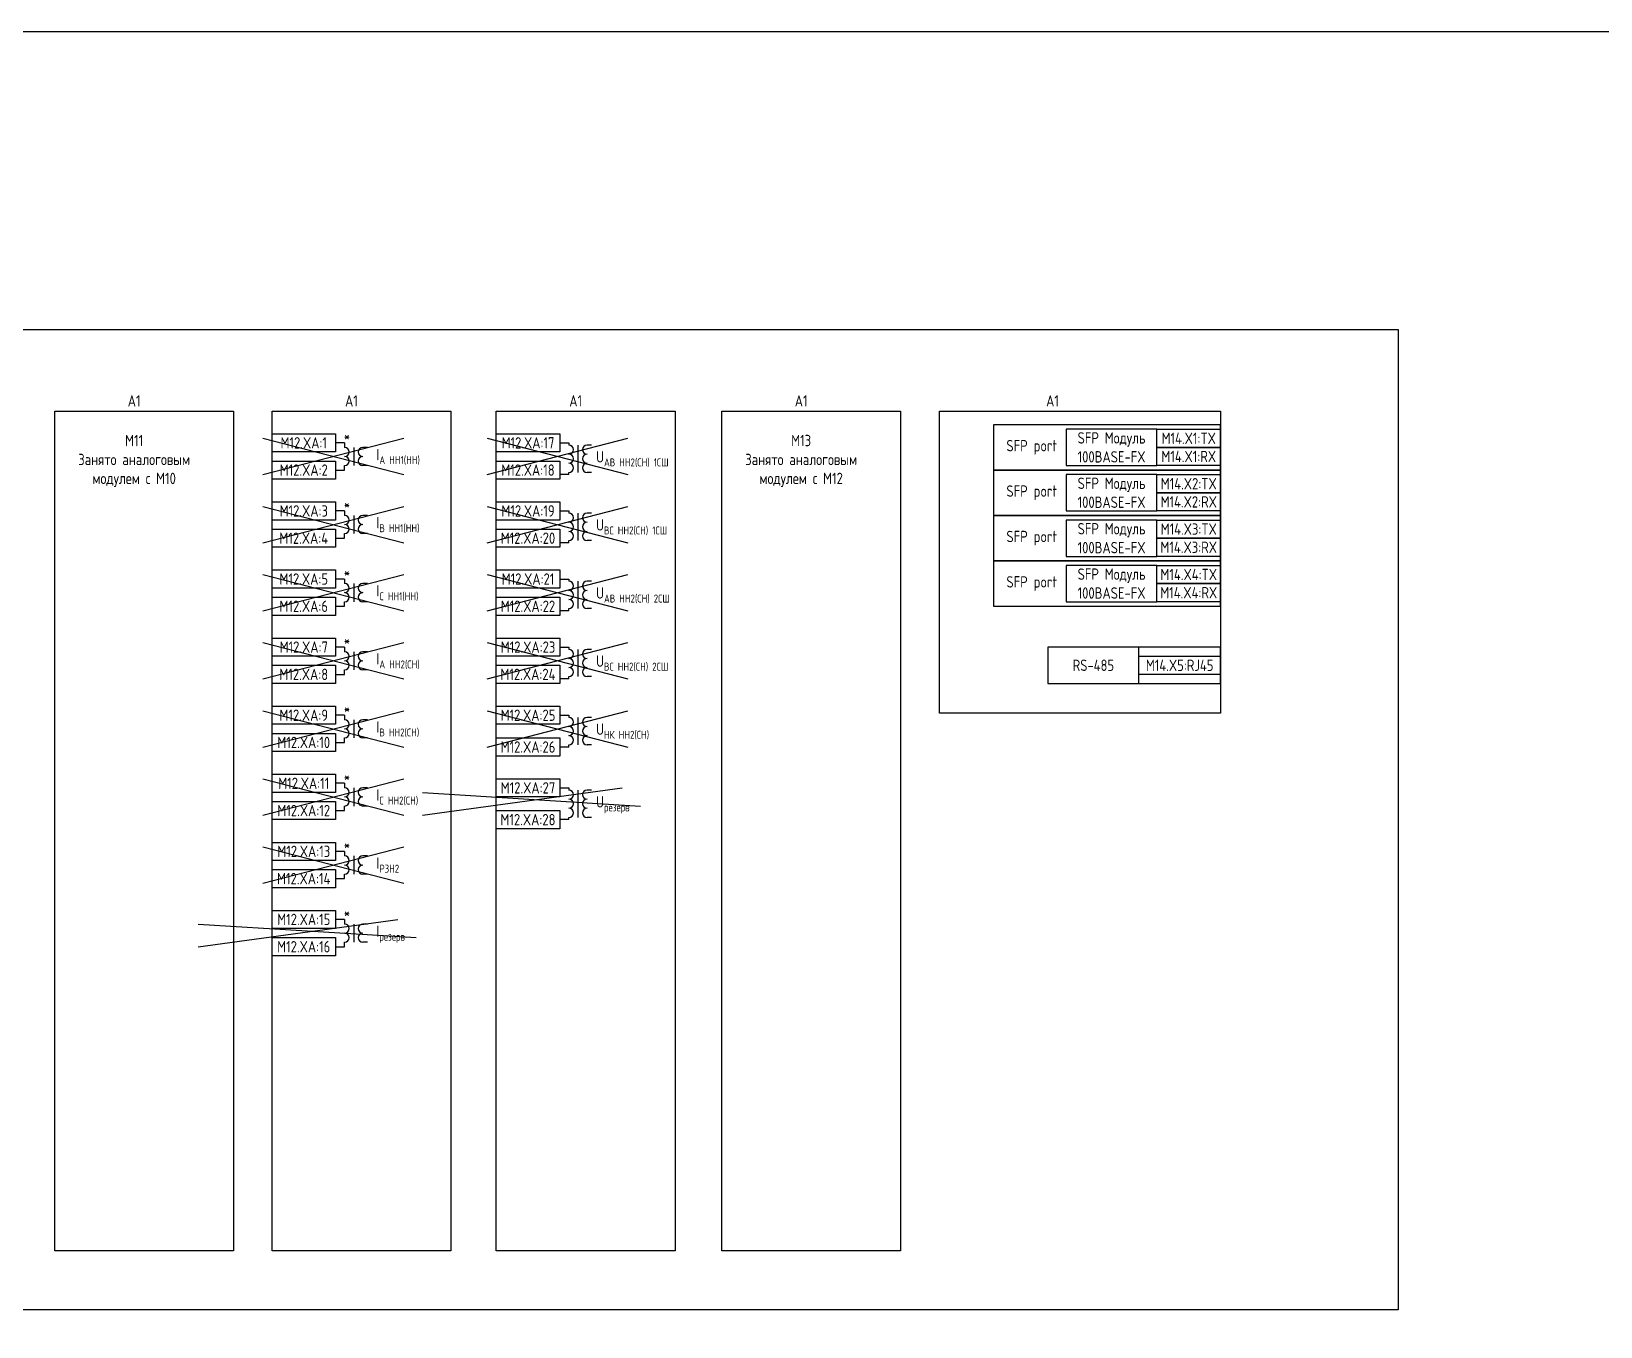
# Model space of a CAD drawing. Header units: millimetres. Extents: x -1117 to 4405, y -90 to 586.
# Drawn here: x -150.7 to 194.9, y 300.7 to 586 of the extents above; entities that cross this region are included whole.
import ezdxf

# ---------------------------------------------------------------- set-up
doc = ezdxf.new("R2010")
doc.units = ezdxf.units.MM
doc.styles.add('Gost_type_A', font='GOST_0.TTF')

msp = doc.modelspace()

# ---------------------------------------------------------------- linework, layer by layer
at = {"color": 6}
for p, q in [((-99.75, 496.36), (-68.75, 488.36)), ((-99.75, 488.36), (-68.75, 496.36)), ((-50.36, 496.36), (-19.36, 488.36)), ((-50.36, 488.36), (-19.36, 496.36)), ((-99.75, 481.36), (-68.75, 473.36)), ((-99.75, 473.36), (-68.75, 481.36)), ((-50.36, 481.36), (-19.36, 473.36)), ((-50.36, 473.36), (-19.36, 481.36)), ((-99.75, 466.36), (-68.75, 458.36)), ((-99.75, 458.36), (-68.75, 466.36)), ((-50.36, 466.36), (-19.36, 458.36)), ((-50.36, 458.36), (-19.36, 466.36)), ((-99.75, 451.36), (-68.75, 443.36)), ((-99.75, 443.36), (-68.75, 451.36)), ((-50.36, 451.36), (-19.36, 443.36)), ((-50.36, 443.36), (-19.36, 451.36)), ((-99.75, 436.36), (-68.75, 428.36)), ((-99.75, 428.36), (-68.75, 436.36)), ((-50.36, 436.36), (-19.36, 428.36)), ((-50.36, 428.36), (-19.36, 436.36)), ((-99.75, 421.36), (-68.75, 413.36)), ((-99.75, 413.36), (-68.75, 421.36)), ((-99.75, 406.36), (-68.75, 398.36)), ((-99.75, 398.36), (-68.75, 406.36))]:
    msp.add_line(p, q, dxfattribs=at)
for p, q in [((-81.75, 495.36), (-83.75, 495.36)), ((-83.75, 489.36), (-81.75, 489.36)), ((-81.75, 480.36), (-83.75, 480.36)), ((-83.75, 474.36), (-81.75, 474.36)), ((-81.75, 465.36), (-83.75, 465.36)), ((-83.75, 459.36), (-81.75, 459.36)), ((-81.75, 450.36), (-83.75, 450.36)), ((-83.75, 444.36), (-81.75, 444.36)), ((-81.75, 435.36), (-83.75, 435.36)), ((-83.75, 429.36), (-81.75, 429.36)), ((-81.75, 420.36), (-83.75, 420.36)), ((-83.75, 414.36), (-81.75, 414.36)), ((-81.75, 405.36), (-83.75, 405.36)), ((-83.75, 399.36), (-81.75, 399.36)), ((-81.75, 390.37), (-83.75, 390.37)), ((-83.75, 384.37), (-81.75, 384.37))]:
    msp.add_line(p, q)
at = {"ltscale": 4}
for p, q in [((-81.75, 495.36), (-81.75, 494.36)), ((-81.75, 494.86), (-81.75, 494.36)), ((-79.75, 494.36), (-79.75, 490.36)), ((-79.75, 494.36), (-79.75, 490.36)), ((-76.75, 494.36), (-77.75, 494.36)), ((-76.75, 494.36), (-77.75, 494.36)), ((-34.36, 495.36), (-32.36, 495.36)), ((-32.36, 495.36), (-32.36, 494.86)), ((-32.36, 495.36), (-32.36, 494.86)), ((-30.36, 494.86), (-30.36, 490.86)), ((-27.36, 494.86), (-28.36, 494.86)), ((-30.36, 492.86), (-30.36, 488.86)), ((-81.75, 489.36), (-81.75, 490.36)), ((-76.75, 490.36), (-77.75, 490.36)), ((-76.75, 490.36), (-77.75, 490.36)), ((-32.36, 488.36), (-34.36, 488.36)), ((-32.36, 488.36), (-32.36, 488.86)), ((-27.36, 488.86), (-28.36, 488.86)), ((-81.75, 480.36), (-81.75, 479.36)), ((-81.75, 479.86), (-81.75, 479.36)), ((-79.75, 479.36), (-79.75, 475.36)), ((-79.75, 479.36), (-79.75, 475.36)), ((-76.75, 479.36), (-77.75, 479.36)), ((-76.75, 479.36), (-77.75, 479.36)), ((-34.36, 480.36), (-32.36, 480.36)), ((-32.36, 480.36), (-32.36, 479.86)), ((-32.36, 480.36), (-32.36, 479.86)), ((-30.36, 479.86), (-30.36, 475.86)), ((-30.36, 477.86), (-30.36, 473.86)), ((-27.36, 479.86), (-28.36, 479.86)), ((-81.75, 474.36), (-81.75, 475.36)), ((-76.75, 475.36), (-77.75, 475.36)), ((-76.75, 475.36), (-77.75, 475.36)), ((-32.36, 473.36), (-32.36, 473.86)), ((-27.36, 473.86), (-28.36, 473.86)), ((-32.36, 473.36), (-34.36, 473.36)), ((-81.75, 465.36), (-81.75, 464.36)), ((-81.75, 464.86), (-81.75, 464.36)), ((-79.75, 464.36), (-79.75, 460.36)), ((-79.75, 464.36), (-79.75, 460.36)), ((-76.75, 464.36), (-77.75, 464.36)), ((-76.75, 464.36), (-77.75, 464.36)), ((-34.36, 465.36), (-32.36, 465.36)), ((-32.36, 465.36), (-32.36, 464.86)), ((-32.36, 465.36), (-32.36, 464.86)), ((-30.36, 464.86), (-30.36, 460.86)), ((-27.36, 464.86), (-28.36, 464.86)), ((-81.75, 459.36), (-81.75, 460.36)), ((-76.75, 460.36), (-77.75, 460.36)), ((-76.75, 460.36), (-77.75, 460.36)), ((-30.36, 462.86), (-30.36, 458.86)), ((-32.36, 458.36), (-34.36, 458.36)), ((-32.36, 458.36), (-32.36, 458.86)), ((-27.36, 458.86), (-28.36, 458.86)), ((-81.75, 450.36), (-81.75, 449.36)), ((-81.75, 449.86), (-81.75, 449.36)), ((-79.75, 449.36), (-79.75, 445.36)), ((-79.75, 449.36), (-79.75, 445.36)), ((-76.75, 449.36), (-77.75, 449.36)), ((-76.75, 449.36), (-77.75, 449.36)), ((-34.36, 450.36), (-32.36, 450.36)), ((-32.36, 450.36), (-32.36, 449.86)), ((-32.36, 450.36), (-32.36, 449.86)), ((-30.36, 449.86), (-30.36, 445.86)), ((-27.36, 449.86), (-28.36, 449.86)), ((-30.36, 447.86), (-30.36, 443.86)), ((-81.75, 444.36), (-81.75, 445.36)), ((-76.75, 445.36), (-77.75, 445.36)), ((-76.75, 445.36), (-77.75, 445.36)), ((-32.36, 443.36), (-34.36, 443.36)), ((-32.36, 443.36), (-32.36, 443.86)), ((-27.36, 443.86), (-28.36, 443.86)), ((-81.75, 435.36), (-81.75, 434.36)), ((-81.75, 434.86), (-81.75, 434.36)), ((-79.75, 434.36), (-79.75, 430.36)), ((-79.75, 434.36), (-79.75, 430.36)), ((-76.75, 434.36), (-77.75, 434.36)), ((-76.75, 434.36), (-77.75, 434.36)), ((-34.36, 435.36), (-32.36, 435.36)), ((-32.36, 435.36), (-32.36, 434.86)), ((-32.36, 435.36), (-32.36, 434.86)), ((-30.36, 434.86), (-30.36, 430.86)), ((-30.36, 432.86), (-30.36, 428.86)), ((-27.36, 434.86), (-28.36, 434.86)), ((-81.75, 429.36), (-81.75, 430.36)), ((-76.75, 430.36), (-77.75, 430.36)), ((-76.75, 430.36), (-77.75, 430.36)), ((-32.36, 428.36), (-32.36, 428.86)), ((-27.36, 428.86), (-28.36, 428.86)), ((-32.36, 428.36), (-34.36, 428.36)), ((-81.75, 420.36), (-81.75, 419.36)), ((-81.75, 419.86), (-81.75, 419.36)), ((-79.75, 419.36), (-79.75, 415.36)), ((-79.75, 419.36), (-79.75, 415.36)), ((-76.75, 419.36), (-77.75, 419.36)), ((-76.75, 419.36), (-77.75, 419.36)), ((-34.36, 419.36), (-32.36, 419.36)), ((-32.36, 419.36), (-32.36, 418.86)), ((-32.36, 419.36), (-32.36, 418.86)), ((-30.36, 418.86), (-30.36, 414.86)), ((-27.36, 418.86), (-28.36, 418.86)), ((-81.75, 414.36), (-81.75, 415.36)), ((-76.75, 415.36), (-77.75, 415.36)), ((-76.75, 415.36), (-77.75, 415.36)), ((-30.36, 416.86), (-30.36, 412.86)), ((-32.36, 412.36), (-34.36, 412.36)), ((-32.36, 412.36), (-32.36, 412.86)), ((-27.36, 412.86), (-28.36, 412.86)), ((-81.75, 405.36), (-81.75, 404.36)), ((-81.75, 404.86), (-81.75, 404.36)), ((-79.75, 404.36), (-79.75, 400.36)), ((-79.75, 404.36), (-79.75, 400.36)), ((-76.75, 404.36), (-77.75, 404.36)), ((-76.75, 404.36), (-77.75, 404.36)), ((-81.75, 399.36), (-81.75, 400.36)), ((-76.75, 400.36), (-77.75, 400.36)), ((-76.75, 400.36), (-77.75, 400.36)), ((-81.75, 390.37), (-81.75, 389.37)), ((-81.75, 389.87), (-81.75, 389.37)), ((-79.75, 389.37), (-79.75, 385.37)), ((-79.75, 389.37), (-79.75, 385.37)), ((-76.75, 389.37), (-77.75, 389.37)), ((-76.75, 389.37), (-77.75, 389.37)), ((-81.75, 384.37), (-81.75, 385.37)), ((-76.75, 385.37), (-77.75, 385.37)), ((-76.75, 385.37), (-77.75, 385.37))]:
    msp.add_line(p, q, dxfattribs=at)
at = {"color": 3}
for p, q in [((-64.61, 413.36), (-20.61, 419.36)), ((-64.61, 418.36), (-16.61, 415.36)), ((-114, 384.37), (-70, 390.37)), ((-114, 389.37), (-66, 386.37))]:
    msp.add_line(p, q, dxfattribs=at)
for points in [[(-1117.42, 586), (4404.54, 586), (4404.54, -90), (-1117.42, -90)], [(-1050, 520.36), (150.29, 520.36), (150.29, 304.36), (-1050, 304.36)], [(-145.61, 502.36), (-106.22, 502.36), (-106.22, 317.36), (-145.61, 317.36)], [(-97.75, 502.36), (-58.36, 502.36), (-58.36, 317.36), (-97.75, 317.36)], [(-48.36, 502.36), (-8.97, 502.36), (-8.97, 317.36), (-48.36, 317.36)], [(1.3, 502.36), (40.69, 502.36), (40.69, 317.36), (1.3, 317.36)], [(49.28, 502.36), (111.16, 502.36), (111.16, 435.78), (49.28, 435.78)], [(111.16, 499.36), (61.16, 499.36), (61.16, 489.36), (111.16, 489.36)], [(97.16, 498.36), (111.16, 498.36), (111.16, 494.36), (97.16, 494.36)], [(-97.75, 497.36), (-83.75, 497.36), (-83.75, 493.36), (-97.75, 493.36)], [(-48.36, 497.36), (-34.36, 497.36), (-34.36, 493.36), (-48.36, 493.36)], [(97.16, 494.36), (111.16, 494.36), (111.16, 490.36), (97.16, 490.36)], [(-97.75, 491.36), (-83.75, 491.36), (-83.75, 487.36), (-97.75, 487.36)], [(-48.36, 491.36), (-34.36, 491.36), (-34.36, 487.36), (-48.36, 487.36)], [(111.16, 489.36), (61.16, 489.36), (61.16, 479.36), (111.16, 479.36)], [(97.16, 488.36), (111.16, 488.36), (111.16, 484.36), (97.16, 484.36)], [(97.16, 484.36), (111.16, 484.36), (111.16, 480.36), (97.16, 480.36)], [(-97.75, 482.36), (-83.75, 482.36), (-83.75, 478.36), (-97.75, 478.36)], [(-48.36, 482.36), (-34.36, 482.36), (-34.36, 478.36), (-48.36, 478.36)], [(111.16, 479.36), (61.16, 479.36), (61.16, 469.36), (111.16, 469.36)], [(97.16, 478.36), (111.16, 478.36), (111.16, 474.36), (97.16, 474.36)], [(-97.75, 476.36), (-83.75, 476.36), (-83.75, 472.36), (-97.75, 472.36)], [(-48.36, 476.36), (-34.36, 476.36), (-34.36, 472.36), (-48.36, 472.36)], [(97.16, 474.36), (111.16, 474.36), (111.16, 470.36), (97.16, 470.36)], [(-97.75, 467.36), (-83.75, 467.36), (-83.75, 463.36), (-97.75, 463.36)], [(-48.36, 467.36), (-34.36, 467.36), (-34.36, 463.36), (-48.36, 463.36)], [(111.16, 469.36), (61.16, 469.36), (61.16, 459.36), (111.16, 459.36)], [(97.16, 468.36), (111.16, 468.36), (111.16, 464.36), (97.16, 464.36)], [(97.16, 464.36), (111.16, 464.36), (111.16, 460.36), (97.16, 460.36)], [(-97.75, 461.36), (-83.75, 461.36), (-83.75, 457.36), (-97.75, 457.36)], [(-48.36, 461.36), (-34.36, 461.36), (-34.36, 457.36), (-48.36, 457.36)], [(-97.75, 452.36), (-83.75, 452.36), (-83.75, 448.36), (-97.75, 448.36)], [(-48.36, 452.36), (-34.36, 452.36), (-34.36, 448.36), (-48.36, 448.36)], [(-97.75, 446.36), (-83.75, 446.36), (-83.75, 442.36), (-97.75, 442.36)], [(-48.36, 446.36), (-34.36, 446.36), (-34.36, 442.36), (-48.36, 442.36)], [(93.16, 448.36), (111.16, 448.36), (111.16, 444.36), (93.16, 444.36)], [(-97.75, 437.36), (-83.75, 437.36), (-83.75, 433.36), (-97.75, 433.36)], [(-48.36, 437.36), (-34.36, 437.36), (-34.36, 433.36), (-48.36, 433.36)], [(-97.75, 431.36), (-83.75, 431.36), (-83.75, 427.36), (-97.75, 427.36)], [(-48.36, 430.36), (-34.36, 430.36), (-34.36, 426.36), (-48.36, 426.36)], [(-97.75, 422.36), (-83.75, 422.36), (-83.75, 418.36), (-97.75, 418.36)], [(-48.36, 421.36), (-34.36, 421.36), (-34.36, 417.36), (-48.36, 417.36)], [(-97.75, 416.36), (-83.75, 416.36), (-83.75, 412.36), (-97.75, 412.36)], [(-48.36, 414.36), (-34.36, 414.36), (-34.36, 410.36), (-48.36, 410.36)], [(-97.75, 407.36), (-83.75, 407.36), (-83.75, 403.36), (-97.75, 403.36)], [(-97.75, 401.36), (-83.75, 401.36), (-83.75, 397.36), (-97.75, 397.36)], [(-97.75, 392.37), (-83.75, 392.37), (-83.75, 388.37), (-97.75, 388.37)], [(-97.75, 386.37), (-83.75, 386.37), (-83.75, 382.37), (-97.75, 382.37)]]:
    msp.add_lwpolyline(points, close=True)
at = {"linetype": 'Continuous', "lineweight": 25, "ltscale": 4}
for points in [[(77.16, 490.36), (97.16, 490.36), (97.16, 498.36), (77.16, 498.36)], [(77.16, 480.36), (97.16, 480.36), (97.16, 488.36), (77.16, 488.36)], [(77.16, 470.36), (97.16, 470.36), (97.16, 478.36), (77.16, 478.36)], [(77.16, 460.36), (97.16, 460.36), (97.16, 468.36), (77.16, 468.36)], [(73.16, 442.36), (111.16, 442.36), (111.16, 450.36), (73.16, 450.36)], [(73.16, 442.36), (93.16, 442.36), (93.16, 450.36), (73.16, 450.36)]]:
    msp.add_lwpolyline(points, close=True, dxfattribs=at)
at = {"ltscale": 4}
for centre, start, end in [((-81.75, 493.36), 270, 90), ((-81.75, 493.36), 270, 90), ((-77.75, 493.36), 90, 270), ((-77.75, 493.36), 90, 270), ((-32.36, 493.86), 270, 90), ((-28.36, 493.86), 90, 270), ((-28.36, 493.86), 90, 270), ((-81.75, 491.36), 270, 90), ((-81.75, 491.36), 270, 90), ((-77.75, 491.36), 90, 270), ((-77.75, 491.36), 90, 270), ((-32.36, 491.86), 270, 90), ((-32.36, 489.86), 270, 90), ((-28.36, 491.86), 90, 270), ((-28.36, 491.86), 90, 270), ((-28.36, 489.86), 90, 270), ((-81.75, 478.36), 270, 90), ((-81.75, 478.36), 270, 90), ((-81.75, 476.36), 270, 90), ((-81.75, 476.36), 270, 90), ((-77.75, 478.36), 90, 270), ((-77.75, 478.36), 90, 270), ((-77.75, 476.36), 90, 270), ((-77.75, 476.36), 90, 270), ((-32.36, 478.86), 270, 90), ((-32.36, 476.86), 270, 90), ((-28.36, 478.86), 90, 270), ((-28.36, 478.86), 90, 270), ((-28.36, 476.86), 90, 270), ((-28.36, 476.86), 90, 270), ((-32.36, 474.86), 270, 90), ((-28.36, 474.86), 90, 270), ((-81.75, 463.36), 270, 90), ((-81.75, 463.36), 270, 90), ((-77.75, 463.36), 90, 270), ((-77.75, 463.36), 90, 270), ((-32.36, 463.86), 270, 90), ((-28.36, 463.86), 90, 270), ((-28.36, 463.86), 90, 270), ((-81.75, 461.36), 270, 90), ((-81.75, 461.36), 270, 90), ((-77.75, 461.36), 90, 270), ((-77.75, 461.36), 90, 270), ((-32.36, 461.86), 270, 90), ((-32.36, 459.86), 270, 90), ((-28.36, 461.86), 90, 270), ((-28.36, 461.86), 90, 270), ((-28.36, 459.86), 90, 270), ((-81.75, 448.36), 270, 90), ((-81.75, 448.36), 270, 90), ((-77.75, 448.36), 90, 270), ((-77.75, 448.36), 90, 270), ((-32.36, 448.86), 270, 90), ((-28.36, 448.86), 90, 270), ((-28.36, 448.86), 90, 270), ((-81.75, 446.36), 270, 90), ((-81.75, 446.36), 270, 90), ((-77.75, 446.36), 90, 270), ((-77.75, 446.36), 90, 270), ((-32.36, 446.86), 270, 90), ((-32.36, 444.86), 270, 90), ((-28.36, 446.86), 90, 270), ((-28.36, 446.86), 90, 270), ((-28.36, 444.86), 90, 270), ((-81.75, 433.36), 270, 90), ((-81.75, 433.36), 270, 90), ((-81.75, 431.36), 270, 90), ((-81.75, 431.36), 270, 90), ((-77.75, 433.36), 90, 270), ((-77.75, 433.36), 90, 270), ((-77.75, 431.36), 90, 270), ((-77.75, 431.36), 90, 270), ((-32.36, 433.86), 270, 90), ((-32.36, 431.86), 270, 90), ((-28.36, 433.86), 90, 270), ((-28.36, 433.86), 90, 270), ((-28.36, 431.86), 90, 270), ((-28.36, 431.86), 90, 270), ((-32.36, 429.86), 270, 90), ((-28.36, 429.86), 90, 270), ((-81.75, 418.36), 270, 90), ((-81.75, 418.36), 270, 90), ((-77.75, 418.36), 90, 270), ((-77.75, 418.36), 90, 270), ((-32.36, 417.86), 270, 90), ((-28.36, 417.86), 90, 270), ((-28.36, 417.86), 90, 270), ((-81.75, 416.36), 270, 90), ((-81.75, 416.36), 270, 90), ((-77.75, 416.36), 90, 270), ((-77.75, 416.36), 90, 270), ((-32.36, 415.86), 270, 90), ((-32.36, 413.86), 270, 90), ((-28.36, 415.86), 90, 270), ((-28.36, 415.86), 90, 270), ((-28.36, 413.86), 90, 270), ((-81.75, 403.36), 270, 90), ((-81.75, 403.36), 270, 90), ((-81.75, 401.36), 270, 90), ((-81.75, 401.36), 270, 90), ((-77.75, 403.36), 90, 270), ((-77.75, 403.36), 90, 270), ((-77.75, 401.36), 90, 270), ((-77.75, 401.36), 90, 270), ((-81.75, 388.37), 270, 90), ((-81.75, 388.37), 270, 90), ((-81.75, 386.37), 270, 90), ((-81.75, 386.37), 270, 90), ((-77.75, 388.37), 90, 270), ((-77.75, 388.37), 90, 270), ((-77.75, 386.37), 90, 270), ((-77.75, 386.37), 90, 270)]:
    msp.add_arc(centre, 1, start, end, dxfattribs=at)

# ---------------------------------------------------------------- texts
at = {"char_height": 2.5, "attachment_point": 8, "line_spacing_factor": 0.9, "style": 'Gost_type_A'}
for insert, width in [((-128.11, 503.36), 35), ((-80.25, 503.36), 35), ((-30.86, 503.36), 35), ((18.8, 503.36), 35), ((74.16, 503.36), 74.0002)]:
    msp.add_mtext('A1', dxfattribs=dict(at, insert=insert, width=width))
at = {"char_height": 2.5, "style": 'Gost_type_A'}
for s, insert, width, attachment_point in [('SFP Mодуль 100BASE-FX', (87.16, 494.36), 19.9998, 5), ('M11^JЗанято аналоговым модулем с М10', (-128.11, 491.36), 35, 5), ('M12.XA:1', (-90.75, 495.36), 14, 5), ('*', (-81.25, 496.86), 3, 5), ('M12.XA:17', (-41.36, 495.36), 14, 5), ('M13^JЗанято аналоговым модулем с М12', (18.8, 491.36), 35, 5), ('SFP port', (75.16, 494.36), 20, 6), ('M14.X1:TX', (104.16, 496.36), 14, 5), ('\\A1;I{\\H0.7x;\\S^ А НН1(НН);}', (-74.75, 492.36), 8, 4), ('\\A1;U{\\H0.7x;\\S^ АВ НН2(СН) 1СШ;}', (-26.36, 491.86), 12, 4), ('M14.X1:RX', (104.16, 492.36), 14, 5), ('M12.XA:2', (-90.76, 489.36), 14.018, 5), ('M12.XA:18', (-41.37, 489.36), 14.018, 5), ('SFP Mодуль 100BASE-FX', (87.16, 484.36), 19.9998, 5), ('M14.X2:TX', (104.16, 486.36), 14, 5), ('SFP port', (75.16, 484.36), 20, 6), ('M12.XA:3', (-90.75, 480.36), 14, 5), ('*', (-81.25, 481.86), 3, 5), ('M12.XA:19', (-41.36, 480.36), 14, 5), ('M14.X2:RX', (104.16, 482.36), 14, 5), ('\\A1;I{\\H0.7x;\\S^ В НН1(НН);}', (-74.75, 477.36), 8, 4), ('\\A1;U{\\H0.7x;\\S^ ВС НН2(СН) 1СШ;}', (-26.36, 476.86), 12, 4), ('SFP Mодуль 100BASE-FX', (87.16, 474.36), 19.9998, 5), ('M14.X3:TX', (104.16, 476.36), 14, 5), ('M12.XA:4', (-90.76, 474.36), 14.018, 5), ('M12.XA:20', (-41.37, 474.36), 14.018, 5), ('SFP port', (75.16, 474.36), 20, 6), ('M14.X3:RX', (104.16, 472.36), 14, 5), ('M12.XA:5', (-90.75, 465.36), 14, 5), ('*', (-81.25, 466.86), 3, 5), ('M12.XA:21', (-41.36, 465.36), 14, 5), ('SFP Mодуль 100BASE-FX', (87.16, 464.36), 19.9998, 5), ('M14.X4:TX', (104.16, 466.36), 14, 5), ('\\A1;I{\\H0.7x;\\S^ С НН1(НН);}', (-74.75, 462.36), 8, 4), ('\\A1;U{\\H0.7x;\\S^ АВ НН2(СН) 2СШ;}', (-26.36, 461.86), 12, 4), ('SFP port', (75.16, 464.36), 20, 6), ('M14.X4:RX', (104.16, 462.36), 14, 5), ('M12.XA:6', (-90.76, 459.36), 14.018, 5), ('M12.XA:22', (-41.37, 459.36), 14.018, 5), ('M12.XA:7', (-90.75, 450.36), 14, 5), ('*', (-81.25, 451.86), 3, 5), ('M12.XA:23', (-41.36, 450.36), 14, 5), ('\\A1;I{\\H0.7x;\\S^ А НН2(СН);}', (-74.75, 447.36), 8, 4), ('\\A1;U{\\H0.7x;\\S^ ВС НН2(СН) 2СШ;}', (-26.36, 446.86), 12, 4), ('RS-485', (83.16, 446.36), 19.9998, 5), ('M14.X5:RJ45', (102.16, 446.36), 18.0002, 5), ('M12.XA:8', (-90.76, 444.36), 14.018, 5), ('M12.XA:24', (-41.37, 444.36), 14.018, 5), ('M12.XA:9', (-90.75, 435.36), 14, 5), ('*', (-81.25, 436.86), 3, 5), ('M12.XA:25', (-41.37, 435.36), 14.018, 5), ('\\A1;I{\\H0.7x;\\S^ В НН2(СН);}', (-74.75, 432.36), 8, 4), ('\\A1;U{\\H0.7x;\\S^ НК НН2(СН);}', (-26.36, 431.86), 12, 4), ('M12.XA:10', (-90.76, 429.36), 14.018, 5), ('M12.XA:26', (-41.37, 428.36), 14.018, 5), ('*', (-81.25, 421.86), 3, 5), ('M12.XA:11', (-90.75, 420.36), 14, 5), ('\\A1;I{\\H0.7x;\\S^ С НН2(СН);}', (-74.75, 417.36), 8, 4), ('M12.XA:27', (-41.37, 419.36), 14.018, 5), ('M12.XA:12', (-90.76, 414.36), 14.018, 5), ('\\A1;U{\\H0.7x;\\S^ резерв;}', (-26.36, 415.86), 12, 4), ('M12.XA:28', (-41.37, 412.36), 14.018, 5), ('M12.XA:13', (-90.75, 405.37), 14, 5), ('*', (-81.25, 406.86), 3, 5), ('\\A1;I{\\H0.7x;\\S^ РЗН2;}', (-74.75, 402.36), 8, 4), ('M12.XA:14', (-90.76, 399.36), 14.018, 5), ('M12.XA:15', (-90.75, 390.38), 14, 5), ('*', (-81.25, 391.87), 3, 5), ('\\A1;I{\\H0.7x;\\S^ резерв;}', (-74.75, 387.37), 8, 4), ('M12.XA:16', (-90.76, 384.37), 14.018, 5)]:
    msp.add_mtext(s, dxfattribs=dict(at, insert=insert, width=width, attachment_point=attachment_point))

doc.saveas('drawing.dxf')
